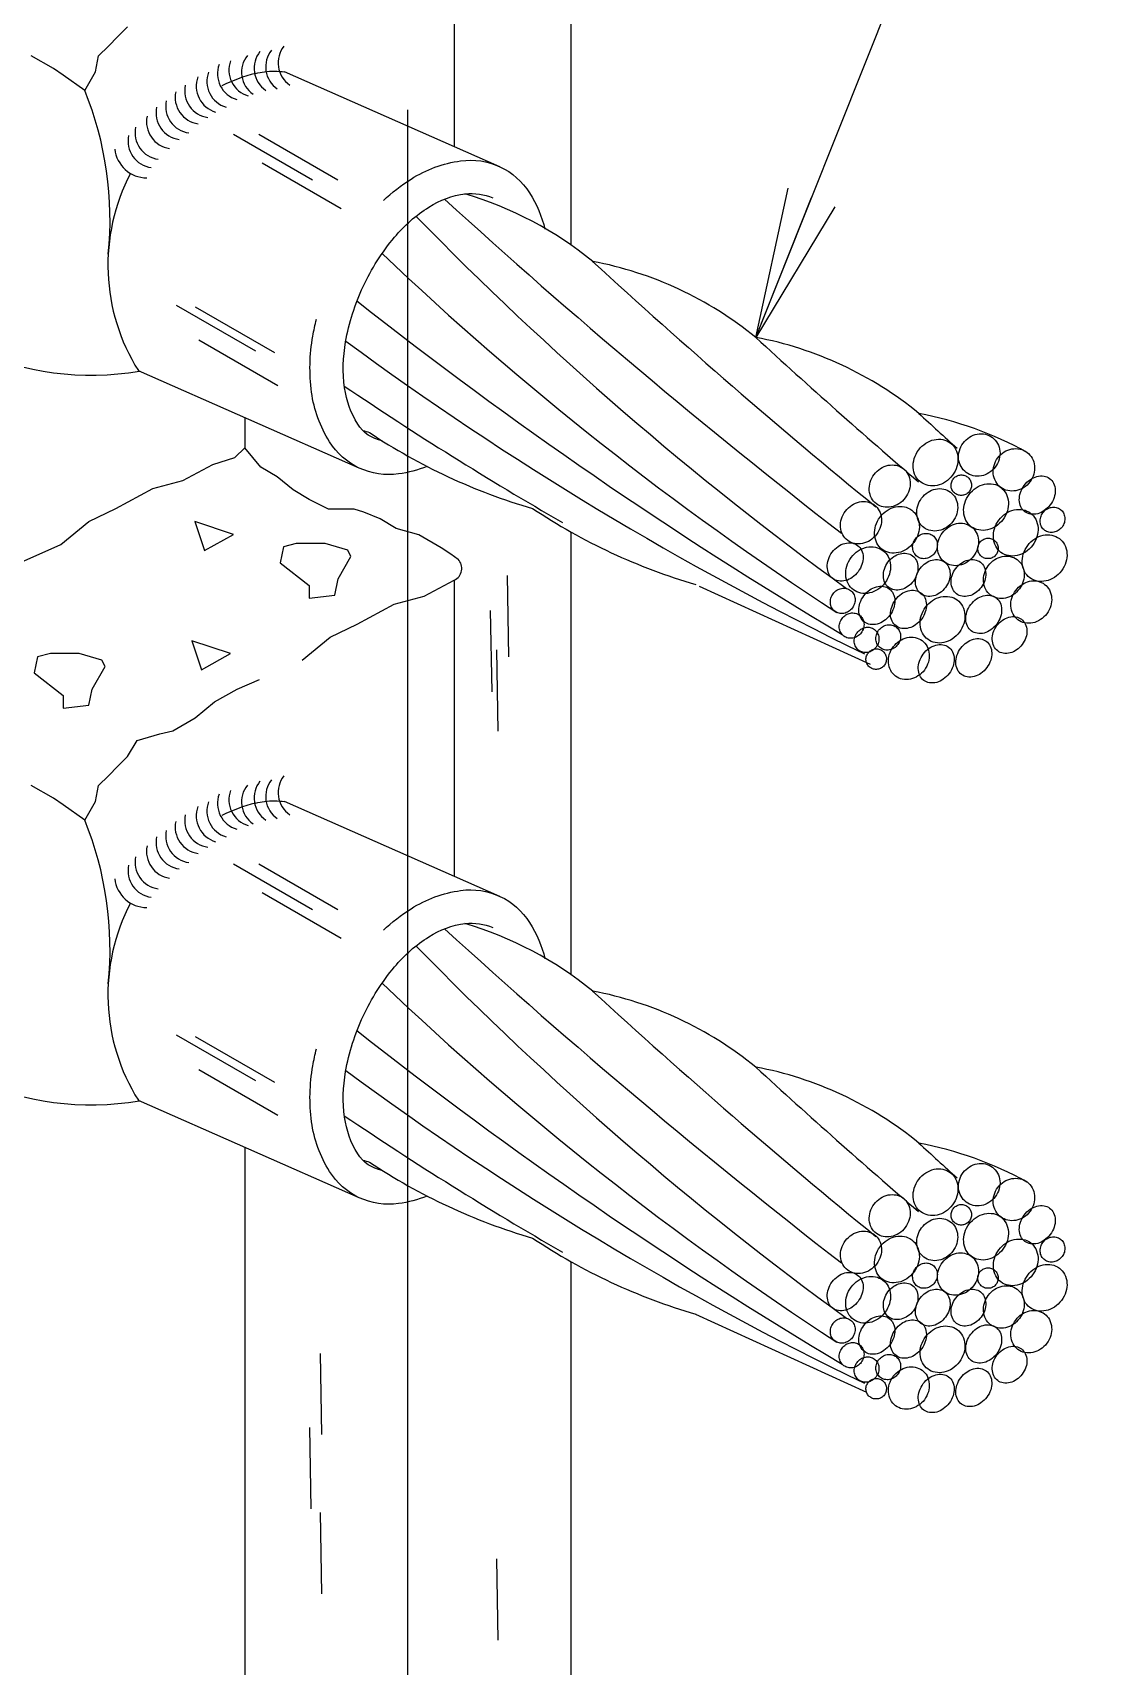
# Model space of a CAD drawing. Header units: millimetres. Extents: x 0 to 114, y 0 to 82.
# Drawn here: x 81.99 to 83.281, y 22.744 to 24.698 of the extents above; entities that cross this region are included whole.
import ezdxf

# ---------------------------------------------------------------- set-up
doc = ezdxf.new("R2010")
doc.units = ezdxf.units.MM
doc.linetypes.add('CENTRO01', pattern=[8, 3, -1, 0, -1, 3])
for name, color, linetype in [('AUXI-1', 1, 'Continuous'), ('AUXI-2', 2, 'Continuous'), ('E-PAR-CENTRO', 7, 'CENTRO01'), ('ELT-NORMO', 2, 'Continuous')]:
    doc.layers.add(name, color=color, linetype=linetype)
doc.styles.add('60-100', font='romans.shx', dxfattribs={"height": 0.16})
doc.dimstyles.new('SETAS75', dxfattribs={"dimtxt": 0.16, "dimasz": 0.15, "dimexe": 0.15, "dimexo": 0, "dimgap": 0.1, "dimtad": 1, "dimzin": 10, "dimdsep": 46, "dimtxsty": '60-100', "dimblk1": 'OPEN', "dimblk2": 'OPEN', "dimsah": 1, "dimcen": 0, "dimclrd": 8, "dimclre": 8, "dimclrt": 7, "dimadec": 0, "dimazin": 0, "dimtfac": 1, "dimtix": 1, "dimtmove": 2, "dimatfit": 3, "dimldrblk": 'OPEN', "dimfxl": 0.15, "dimtolj": 1, "dimtzin": 6, "dimarcsym": 0})

# ---------------------------------------------------------------- blocks, each defined once
blk = doc.blocks.new('_OPEN')
at = {"color": 0, "linetype": 'ByBlock'}
for p, q in [((-1, 0.167), (0, 0)), ((0, 0), (-1, -0.167)), ((0, 0), (-1, 0))]:
    blk.add_line(p, q, dxfattribs=at)
blk = doc.blocks.new('A$C793821C0')
at = {"layer": 'AUXI-1', "color": 252}
for p, q in [((0.2902, 2.5253), (0.4604, 2.4475)), ((0.2866, 1.7999), (0.4568, 1.7221))]:
    blk.add_line(p, q, dxfattribs=at)
for points in [[(0.5403, 2.6682, -0.112931), (0.5455, 2.662, -0.103347), (0.5479, 2.6535, -0.092165), (0.5468, 2.6446, -0.085565), (0.5424, 2.636, -0.085565), (0.5354, 2.6293, -0.092165), (0.5271, 2.6258, -0.103347), (0.5183, 2.6257, -0.112931), (0.5109, 2.629, -0.112931), (0.5057, 2.6351, -0.103347), (0.5033, 2.6436, -0.092165), (0.5044, 2.6525, -0.085565), (0.5088, 2.6612, -0.085565), (0.5158, 2.6678, -0.092165), (0.5241, 2.6713, -0.103347), (0.5329, 2.6714, -0.112931)], [(0.5822, 2.6735, -0.106529), (0.5873, 2.6677, -0.101465), (0.5897, 2.6599, -0.095039), (0.5889, 2.6518, -0.090946), (0.5851, 2.6441, -0.090946), (0.5788, 2.6383, -0.095039), (0.5712, 2.6353, -0.101465), (0.5631, 2.6354, -0.106529), (0.5561, 2.6386, -0.106529), (0.551, 2.6445, -0.101465), (0.5486, 2.6522, -0.095039), (0.5493, 2.6604, -0.090946), (0.5531, 2.668, -0.090946), (0.5594, 2.6739, -0.095039), (0.5671, 2.6769, -0.101465), (0.5752, 2.6767, -0.106529)], [(0.6167, 2.6587, -0.106529), (0.6218, 2.6529, -0.101465), (0.6242, 2.6452, -0.095039), (0.6234, 2.637, -0.090946), (0.6196, 2.6293, -0.090946), (0.6133, 2.6235, -0.095039), (0.6057, 2.6205, -0.101465), (0.5976, 2.6206, -0.106529), (0.5905, 2.6238, -0.106529), (0.5855, 2.6297, -0.101465), (0.5831, 2.6374, -0.095039), (0.5838, 2.6456, -0.090946), (0.5876, 2.6533, -0.090946), (0.5939, 2.6591, -0.095039), (0.6016, 2.6621, -0.101465), (0.6097, 2.662, -0.106529)], [(0.4932, 2.6427, -0.110801), (0.498, 2.6371, -0.102767), (0.5002, 2.6294, -0.09313), (0.4994, 2.6212, -0.087299), (0.4954, 2.6135, -0.087299), (0.4891, 2.6075, -0.09313), (0.4815, 2.6044, -0.102767), (0.4735, 2.6043, -0.110801), (0.4667, 2.6074, -0.110801), (0.4618, 2.6131, -0.102767), (0.4596, 2.6208, -0.09313), (0.4605, 2.6289, -0.087299), (0.4644, 2.6367, -0.087299), (0.4708, 2.6426, -0.09313), (0.4783, 2.6458, -0.102767), (0.4864, 2.6458, -0.110801)], [(0.5405, 2.6191, -0.110801), (0.5453, 2.6134, -0.102767), (0.5476, 2.6057, -0.09313), (0.5467, 2.5976, -0.087299), (0.5427, 2.5898, -0.087299), (0.5364, 2.5839, -0.09313), (0.5288, 2.5807, -0.102767), (0.5208, 2.5807, -0.110801), (0.514, 2.5837, -0.110801), (0.5091, 2.5894, -0.102767), (0.5069, 2.5971, -0.09313), (0.5078, 2.6053, -0.087299), (0.5117, 2.613, -0.087299), (0.5181, 2.619, -0.09313), (0.5256, 2.6221, -0.102767), (0.5337, 2.6222, -0.110801)], [(0.5574, 2.6342, -0.09978), (0.56, 2.6313, -0.099016), (0.5613, 2.6275, -0.097954), (0.5611, 2.6235, -0.097216), (0.5593, 2.6199, -0.097216), (0.5563, 2.6172, -0.097954), (0.5526, 2.6159, -0.099016), (0.5486, 2.6161, -0.09978), (0.5451, 2.6178, -0.09978), (0.5424, 2.6207, -0.099016), (0.5411, 2.6245, -0.097954), (0.5414, 2.6285, -0.097216), (0.5431, 2.6321, -0.097216), (0.5461, 2.6348, -0.097954), (0.5498, 2.6361, -0.099016), (0.5538, 2.6359, -0.09978)], [(0.5905, 2.6238, -0.112931), (0.5958, 2.6177, -0.103347), (0.5981, 2.6092, -0.092165), (0.5971, 2.6003, -0.085565), (0.5927, 2.5916, -0.085565), (0.5856, 2.585, -0.092165), (0.5774, 2.5815, -0.103347), (0.5686, 2.5814, -0.112931), (0.5612, 2.5846, -0.112931), (0.5559, 2.5908, -0.103347), (0.5536, 2.5993, -0.092165), (0.5546, 2.6082, -0.085565), (0.559, 2.6168, -0.085565), (0.5661, 2.6235, -0.092165), (0.5744, 2.627, -0.103347), (0.5832, 2.6271, -0.112931)], [(0.6392, 2.6327, -0.122187), (0.6431, 2.6279, -0.105357), (0.6448, 2.621, -0.08792), (0.6437, 2.6137, -0.078612), (0.6398, 2.6064, -0.078612), (0.6339, 2.6007, -0.08792), (0.6273, 2.5976, -0.105357), (0.6202, 2.5972, -0.122187), (0.6145, 2.5996, -0.122187), (0.6106, 2.6044, -0.105357), (0.609, 2.6113, -0.08792), (0.6101, 2.6186, -0.078612), (0.6139, 2.6258, -0.078612), (0.6198, 2.6315, -0.08792), (0.6265, 2.6347, -0.105357), (0.6336, 2.635, -0.122187)], [(0.4646, 2.6063, -0.110801), (0.4694, 2.6006, -0.102767), (0.4717, 2.5929, -0.09313), (0.4708, 2.5848, -0.087299), (0.4668, 2.577, -0.087299), (0.4605, 2.571, -0.09313), (0.4529, 2.5679, -0.102767), (0.4449, 2.5679, -0.110801), (0.4381, 2.5709, -0.110801), (0.4332, 2.5766, -0.102767), (0.431, 2.5843, -0.09313), (0.4319, 2.5925, -0.087299), (0.4358, 2.6002, -0.087299), (0.4422, 2.6062, -0.09313), (0.4497, 2.6093, -0.102767), (0.4578, 2.6094, -0.110801)], [(0.5018, 2.6012, -0.112931), (0.5071, 2.595, -0.103347), (0.5094, 2.5865, -0.092165), (0.5084, 2.5776, -0.085565), (0.504, 2.569, -0.085565), (0.4969, 2.5623, -0.092165), (0.4887, 2.5588, -0.103347), (0.4799, 2.5587, -0.112931), (0.4725, 2.562, -0.112931), (0.4672, 2.5682, -0.103347), (0.4649, 2.5766, -0.092165), (0.4659, 2.5856, -0.085565), (0.4703, 2.5942, -0.085565), (0.4774, 2.6008, -0.092165), (0.4857, 2.6044, -0.103347), (0.4945, 2.6045, -0.112931)], [(0.6201, 2.5982, -0.112931), (0.6253, 2.5921, -0.103347), (0.6277, 2.5836, -0.092165), (0.6266, 2.5747, -0.085565), (0.6222, 2.566, -0.085565), (0.6152, 2.5594, -0.092165), (0.6069, 2.5559, -0.103347), (0.5981, 2.5558, -0.112931), (0.5907, 2.559, -0.112931), (0.5855, 2.5652, -0.103347), (0.5832, 2.5737, -0.092165), (0.5842, 2.5826, -0.085565), (0.5886, 2.5912, -0.085565), (0.5956, 2.5979, -0.092165), (0.6039, 2.6014, -0.103347), (0.6127, 2.6015, -0.112931)], [(0.6499, 2.6019, -0.106794), (0.6529, 2.5984, -0.101551), (0.6543, 2.5938, -0.094922), (0.6539, 2.5889, -0.090713), (0.6516, 2.5843, -0.090713), (0.6478, 2.5809, -0.094922), (0.6433, 2.5791, -0.101551), (0.6384, 2.5791, -0.106794), (0.6343, 2.581, -0.106794), (0.6312, 2.5845, -0.101551), (0.6298, 2.5892, -0.094922), (0.6303, 2.594, -0.090713), (0.6325, 2.5986, -0.090713), (0.6363, 2.6021, -0.094922), (0.6409, 2.6039, -0.101551), (0.6457, 2.6038, -0.106794)], [(0.5229, 2.5758, -0.106794), (0.5259, 2.5723, -0.101551), (0.5273, 2.5677, -0.094922), (0.5269, 2.5628, -0.090713), (0.5246, 2.5582, -0.090713), (0.5208, 2.5548, -0.094922), (0.5163, 2.553, -0.101551), (0.5114, 2.553, -0.106794), (0.5072, 2.555, -0.106794), (0.5042, 2.5584, -0.101551), (0.5028, 2.5631, -0.094922), (0.5032, 2.5679, -0.090713), (0.5055, 2.5725, -0.090713), (0.5093, 2.576, -0.094922), (0.5138, 2.5778, -0.101551), (0.5187, 2.5777, -0.106794)], [(0.5612, 2.5846, -0.110801), (0.566, 2.579, -0.102767), (0.5683, 2.5712, -0.09313), (0.5674, 2.5631, -0.087299), (0.5634, 2.5553, -0.087299), (0.5571, 2.5494, -0.09313), (0.5495, 2.5462, -0.102767), (0.5415, 2.5462, -0.110801), (0.5347, 2.5493, -0.110801), (0.5298, 2.555, -0.102767), (0.5276, 2.5627, -0.09313), (0.5285, 2.5708, -0.087299), (0.5324, 2.5786, -0.087299), (0.5388, 2.5845, -0.09313), (0.5463, 2.5877, -0.102767), (0.5544, 2.5877, -0.110801)], [(0.584, 2.5712, -0.09978), (0.5866, 2.5683, -0.099016), (0.5879, 2.5645, -0.097954), (0.5877, 2.5605, -0.097216), (0.5859, 2.5569, -0.097216), (0.583, 2.5542, -0.097954), (0.5792, 2.5529, -0.099016), (0.5752, 2.5531, -0.09978), (0.5717, 2.5547, -0.09978), (0.569, 2.5577, -0.099016), (0.5677, 2.5615, -0.097954), (0.568, 2.5654, -0.097216), (0.5697, 2.569, -0.097216), (0.5727, 2.5717, -0.097954), (0.5765, 2.5731, -0.099016), (0.5804, 2.5729, -0.09978)], [(0.6489, 2.5729, -0.112931), (0.6541, 2.5668, -0.103347), (0.6565, 2.5583, -0.092165), (0.6554, 2.5493, -0.085565), (0.651, 2.5407, -0.085565), (0.644, 2.5341, -0.092165), (0.6357, 2.5306, -0.103347), (0.6269, 2.5304, -0.112931), (0.6195, 2.5337, -0.112931), (0.6143, 2.5399, -0.103347), (0.6119, 2.5484, -0.092165), (0.613, 2.5573, -0.085565), (0.6174, 2.5659, -0.085565), (0.6244, 2.5726, -0.092165), (0.6327, 2.5761, -0.103347), (0.6415, 2.5762, -0.112931)], [(0.4479, 2.566, -0.122187), (0.4518, 2.5612, -0.105357), (0.4535, 2.5543, -0.08792), (0.4523, 2.5471, -0.078612), (0.4485, 2.5398, -0.078612), (0.4426, 2.5341, -0.08792), (0.436, 2.5309, -0.105357), (0.4289, 2.5306, -0.122187), (0.4232, 2.533, -0.122187), (0.4193, 2.5377, -0.105357), (0.4177, 2.5446, -0.08792), (0.4188, 2.5519, -0.078612), (0.4226, 2.5592, -0.078612), (0.4285, 2.5649, -0.08792), (0.4352, 2.568, -0.105357), (0.4423, 2.5684, -0.122187)], [(0.4731, 2.5609, -0.112931), (0.4783, 2.5548, -0.103347), (0.4807, 2.5463, -0.092165), (0.4796, 2.5374, -0.085565), (0.4752, 2.5287, -0.085565), (0.4682, 2.5221, -0.092165), (0.4599, 2.5186, -0.103347), (0.4511, 2.5185, -0.112931), (0.4437, 2.5217, -0.112931), (0.4385, 2.5279, -0.103347), (0.4361, 2.5364, -0.092165), (0.4372, 2.5453, -0.085565), (0.4416, 2.5539, -0.085565), (0.4486, 2.5606, -0.092165), (0.4569, 2.5641, -0.103347), (0.4657, 2.5642, -0.112931)], [(0.5027, 2.5556, -0.120068), (0.5065, 2.551, -0.104968), (0.5081, 2.5443, -0.088896), (0.5071, 2.5374, -0.080125), (0.5035, 2.5304, -0.080125), (0.4978, 2.525, -0.088896), (0.4914, 2.522, -0.104968), (0.4846, 2.5217, -0.120068), (0.479, 2.5241, -0.120068), (0.4752, 2.5287, -0.104968), (0.4736, 2.5354, -0.088896), (0.4746, 2.5424, -0.080125), (0.4782, 2.5493, -0.080125), (0.4839, 2.5548, -0.088896), (0.4903, 2.5577, -0.104968), (0.4971, 2.558, -0.120068)], [(0.5347, 2.5493, -0.120068), (0.5385, 2.5446, -0.104968), (0.5401, 2.538, -0.088896), (0.5391, 2.531, -0.080125), (0.5355, 2.5241, -0.080125), (0.5298, 2.5186, -0.088896), (0.5234, 2.5157, -0.104968), (0.5166, 2.5154, -0.120068), (0.511, 2.5177, -0.120068), (0.5072, 2.5224, -0.104968), (0.5056, 2.529, -0.088896), (0.5066, 2.536, -0.080125), (0.5102, 2.543, -0.080125), (0.5159, 2.5484, -0.088896), (0.5223, 2.5513, -0.104968), (0.5291, 2.5516, -0.120068)], [(0.5702, 2.5493, -0.120068), (0.574, 2.5446, -0.104968), (0.5756, 2.538, -0.088896), (0.5746, 2.531, -0.080125), (0.5709, 2.5241, -0.080125), (0.5653, 2.5186, -0.088896), (0.5589, 2.5157, -0.104968), (0.552, 2.5154, -0.120068), (0.5465, 2.5177, -0.120068), (0.5427, 2.5224, -0.104968), (0.5411, 2.529, -0.088896), (0.5421, 2.536, -0.080125), (0.5457, 2.543, -0.080125), (0.5514, 2.5484, -0.088896), (0.5578, 2.5513, -0.104968), (0.5646, 2.5516, -0.120068)], [(0.6069, 2.5519, -0.110801), (0.6117, 2.5462, -0.102767), (0.6139, 2.5385, -0.09313), (0.613, 2.5304, -0.087299), (0.6091, 2.5226, -0.087299), (0.6027, 2.5166, -0.09313), (0.5952, 2.5135, -0.102767), (0.5872, 2.5135, -0.110801), (0.5804, 2.5165, -0.110801), (0.5755, 2.5222, -0.102767), (0.5733, 2.5299, -0.09313), (0.5742, 2.538, -0.087299), (0.5781, 2.5458, -0.087299), (0.5845, 2.5518, -0.09313), (0.592, 2.5549, -0.102767), (0.6, 2.5549, -0.110801)], [(0.4409, 2.5211, -0.106794), (0.444, 2.5177, -0.101551), (0.4454, 2.513, -0.094922), (0.4449, 2.5082, -0.090713), (0.4427, 2.5036, -0.090713), (0.4389, 2.5001, -0.094922), (0.4343, 2.4983, -0.101551), (0.4295, 2.4984, -0.106794), (0.4253, 2.5003, -0.106794), (0.4223, 2.5038, -0.101551), (0.4209, 2.5084, -0.094922), (0.4213, 2.5133, -0.090713), (0.4236, 2.5179, -0.090713), (0.4274, 2.5213, -0.094922), (0.4319, 2.5231, -0.101551), (0.4368, 2.5231, -0.106794)], [(0.4795, 2.5227, -0.122187), (0.4834, 2.5179, -0.105357), (0.485, 2.511, -0.08792), (0.4839, 2.5037, -0.078612), (0.4801, 2.4965, -0.078612), (0.4742, 2.4907, -0.08792), (0.4675, 2.4876, -0.105357), (0.4604, 2.4872, -0.122187), (0.4547, 2.4896, -0.122187), (0.4508, 2.4944, -0.105357), (0.4492, 2.5013, -0.08792), (0.4503, 2.5086, -0.078612), (0.4542, 2.5158, -0.078612), (0.46, 2.5216, -0.08792), (0.4667, 2.5247, -0.105357), (0.4738, 2.5251, -0.122187)], [(0.6342, 2.5272, -0.110801), (0.639, 2.5216, -0.102767), (0.6412, 2.5139, -0.09313), (0.6403, 2.5057, -0.087299), (0.6364, 2.4979, -0.087299), (0.63, 2.492, -0.09313), (0.6225, 2.4888, -0.102767), (0.6145, 2.4888, -0.110801), (0.6077, 2.4919, -0.110801), (0.6028, 2.4976, -0.102767), (0.6006, 2.5053, -0.09313), (0.6015, 2.5134, -0.087299), (0.6054, 2.5212, -0.087299), (0.6118, 2.5271, -0.09313), (0.6193, 2.5303, -0.102767), (0.6273, 2.5303, -0.110801)], [(0.511, 2.5187, -0.122187), (0.5149, 2.514, -0.105357), (0.5165, 2.507, -0.08792), (0.5154, 2.4998, -0.078612), (0.5116, 2.4925, -0.078612), (0.5057, 2.4868, -0.08792), (0.4991, 2.4837, -0.105357), (0.492, 2.4833, -0.122187), (0.4863, 2.4857, -0.122187), (0.4824, 2.4904, -0.105357), (0.4807, 2.4974, -0.08792), (0.4819, 2.5046, -0.078612), (0.4857, 2.5119, -0.078612), (0.4916, 2.5176, -0.08792), (0.4982, 2.5208, -0.105357), (0.5053, 2.5211, -0.122187)], [(0.5472, 2.5116, -0.112931), (0.5524, 2.5054, -0.103347), (0.5548, 2.4969, -0.092165), (0.5537, 2.488, -0.085565), (0.5493, 2.4794, -0.085565), (0.5423, 2.4727, -0.092165), (0.534, 2.4692, -0.103347), (0.5252, 2.4691, -0.112931), (0.5178, 2.4724, -0.112931), (0.5126, 2.4785, -0.103347), (0.5102, 2.487, -0.092165), (0.5113, 2.4959, -0.085565), (0.5157, 2.5046, -0.085565), (0.5227, 2.5112, -0.092165), (0.531, 2.5147, -0.103347), (0.5398, 2.5148, -0.112931)], [(0.5859, 2.5138, -0.122187), (0.5898, 2.509, -0.105357), (0.5914, 2.5021, -0.08792), (0.5903, 2.4949, -0.078612), (0.5865, 2.4876, -0.078612), (0.5806, 2.4819, -0.08792), (0.574, 2.4787, -0.105357), (0.5669, 2.4784, -0.122187), (0.5612, 2.4808, -0.122187), (0.5573, 2.4855, -0.105357), (0.5556, 2.4924, -0.08792), (0.5568, 2.4997, -0.078612), (0.5606, 2.507, -0.078612), (0.5665, 2.5127, -0.08792), (0.5731, 2.5158, -0.105357), (0.5802, 2.5162, -0.122187)], [(0.4498, 2.4965, -0.106794), (0.4528, 2.493, -0.101551), (0.4543, 2.4884, -0.094922), (0.4538, 2.4835, -0.090713), (0.4515, 2.4789, -0.090713), (0.4478, 2.4755, -0.094922), (0.4432, 2.4737, -0.101551), (0.4384, 2.4737, -0.106794), (0.4342, 2.4757, -0.106794), (0.4312, 2.4791, -0.101551), (0.4297, 2.4838, -0.094922), (0.4302, 2.4886, -0.090713), (0.4325, 2.4932, -0.090713), (0.4362, 2.4967, -0.094922), (0.4408, 2.4985, -0.101551), (0.4456, 2.4984, -0.106794)], [(0.6111, 2.4924, -0.120068), (0.6149, 2.4878, -0.104968), (0.6166, 2.4811, -0.088896), (0.6155, 2.4741, -0.080125), (0.6119, 2.4672, -0.080125), (0.6063, 2.4618, -0.088896), (0.5999, 2.4588, -0.104968), (0.593, 2.4585, -0.120068), (0.5875, 2.4609, -0.120068), (0.5837, 2.4655, -0.104968), (0.582, 2.4722, -0.088896), (0.5831, 2.4792, -0.080125), (0.5867, 2.4861, -0.080125), (0.5923, 2.4915, -0.088896), (0.5987, 2.4945, -0.104968), (0.6056, 2.4948, -0.120068)], [(0.4647, 2.4822, -0.106794), (0.4677, 2.4788, -0.101551), (0.4692, 2.4741, -0.094922), (0.4687, 2.4693, -0.090713), (0.4664, 2.4647, -0.090713), (0.4627, 2.4612, -0.094922), (0.4581, 2.4594, -0.101551), (0.4533, 2.4595, -0.106794), (0.4491, 2.4614, -0.106794), (0.4461, 2.4649, -0.101551), (0.4446, 2.4695, -0.094922), (0.4451, 2.4744, -0.090713), (0.4474, 2.479, -0.090713), (0.4511, 2.4824, -0.094922), (0.4557, 2.4842, -0.101551), (0.4605, 2.4842, -0.106794)], [(0.4863, 2.4847, -0.106794), (0.4893, 2.4812, -0.101551), (0.4907, 2.4766, -0.094922), (0.4903, 2.4717, -0.090713), (0.488, 2.4671, -0.090713), (0.4842, 2.4637, -0.094922), (0.4797, 2.4618, -0.101551), (0.4748, 2.4619, -0.106794), (0.4707, 2.4638, -0.106794), (0.4676, 2.4673, -0.101551), (0.4662, 2.4719, -0.094922), (0.4667, 2.4768, -0.090713), (0.4689, 2.4814, -0.090713), (0.4727, 2.4849, -0.094922), (0.4773, 2.4867, -0.101551), (0.4821, 2.4866, -0.106794)], [(0.5122, 2.4711, -0.110801), (0.5171, 2.4654, -0.102767), (0.5193, 2.4577, -0.09313), (0.5184, 2.4496, -0.087299), (0.5145, 2.4418, -0.087299), (0.5081, 2.4359, -0.09313), (0.5006, 2.4327, -0.102767), (0.4925, 2.4327, -0.110801), (0.4857, 2.4357, -0.110801), (0.4809, 2.4414, -0.102767), (0.4787, 2.4491, -0.09313), (0.4795, 2.4573, -0.087299), (0.4835, 2.465, -0.087299), (0.4898, 2.471, -0.09313), (0.4974, 2.4741, -0.102767), (0.5054, 2.4742, -0.110801)], [(0.4726, 2.4609, -0.09978), (0.4753, 2.4579, -0.099016), (0.4766, 2.4542, -0.097954), (0.4763, 2.4502, -0.097216), (0.4746, 2.4466, -0.097216), (0.4716, 2.4439, -0.097954), (0.4678, 2.4426, -0.099016), (0.4639, 2.4427, -0.09978), (0.4603, 2.4444, -0.09978), (0.4577, 2.4474, -0.099016), (0.4564, 2.4511, -0.097954), (0.4566, 2.4551, -0.097216), (0.4584, 2.4587, -0.097216), (0.4613, 2.4614, -0.097954), (0.4651, 2.4628, -0.099016), (0.4691, 2.4626, -0.09978)], [(0.5386, 2.4646, -0.122187), (0.5425, 2.4598, -0.105357), (0.5441, 2.4529, -0.08792), (0.543, 2.4456, -0.078612), (0.5392, 2.4384, -0.078612), (0.5333, 2.4326, -0.08792), (0.5267, 2.4295, -0.105357), (0.5195, 2.4291, -0.122187), (0.5139, 2.4315, -0.122187), (0.51, 2.4363, -0.105357), (0.5083, 2.4432, -0.08792), (0.5095, 2.4505, -0.078612), (0.5133, 2.4577, -0.078612), (0.5192, 2.4635, -0.08792), (0.5258, 2.4666, -0.105357), (0.5329, 2.467, -0.122187)], [(0.5761, 2.4705, -0.122187), (0.58, 2.4657, -0.105357), (0.5816, 2.4588, -0.08792), (0.5805, 2.4515, -0.078612), (0.5766, 2.4443, -0.078612), (0.5708, 2.4385, -0.08792), (0.5641, 2.4354, -0.105357), (0.557, 2.435, -0.122187), (0.5513, 2.4374, -0.122187), (0.5474, 2.4422, -0.105357), (0.5458, 2.4491, -0.08792), (0.5469, 2.4564, -0.078612), (0.5507, 2.4636, -0.078612), (0.5566, 2.4694, -0.08792), (0.5633, 2.4725, -0.105357), (0.5704, 2.4729, -0.122187)], [(0.5403, 1.9411, -0.112931), (0.5455, 1.9349, -0.103347), (0.5479, 1.9264, -0.092165), (0.5468, 1.9175, -0.085565), (0.5424, 1.9089, -0.085565), (0.5354, 1.9022, -0.092165), (0.5271, 1.8987, -0.103347), (0.5183, 1.8986, -0.112931), (0.5109, 1.9019, -0.112931), (0.5057, 1.9081, -0.103347), (0.5033, 1.9165, -0.092165), (0.5044, 1.9255, -0.085565), (0.5088, 1.9341, -0.085565), (0.5158, 1.9407, -0.092165), (0.5241, 1.9443, -0.103347), (0.5329, 1.9444, -0.112931)], [(0.5822, 1.9464, -0.106529), (0.5873, 1.9406, -0.101465), (0.5897, 1.9329, -0.095039), (0.5889, 1.9247, -0.090946), (0.5851, 1.917, -0.090946), (0.5788, 1.9112, -0.095039), (0.5712, 1.9082, -0.101465), (0.5631, 1.9083, -0.106529), (0.5561, 1.9115, -0.106529), (0.551, 1.9174, -0.101465), (0.5486, 1.9251, -0.095039), (0.5493, 1.9333, -0.090946), (0.5531, 1.941, -0.090946), (0.5594, 1.9468, -0.095039), (0.5671, 1.9498, -0.101465), (0.5752, 1.9497, -0.106529)], [(0.6167, 1.9317, -0.106529), (0.6218, 1.9258, -0.101465), (0.6242, 1.9181, -0.095039), (0.6234, 1.9099, -0.090946), (0.6196, 1.9022, -0.090946), (0.6133, 1.8964, -0.095039), (0.6057, 1.8934, -0.101465), (0.5976, 1.8935, -0.106529), (0.5905, 1.8968, -0.106529), (0.5855, 1.9026, -0.101465), (0.5831, 1.9104, -0.095039), (0.5838, 1.9185, -0.090946), (0.5876, 1.9262, -0.090946), (0.5939, 1.932, -0.095039), (0.6016, 1.935, -0.101465), (0.6097, 1.9349, -0.106529)], [(0.4932, 1.9157, -0.110801), (0.498, 1.91, -0.102767), (0.5002, 1.9023, -0.09313), (0.4994, 1.8942, -0.087299), (0.4954, 1.8864, -0.087299), (0.4891, 1.8804, -0.09313), (0.4815, 1.8773, -0.102767), (0.4735, 1.8773, -0.110801), (0.4667, 1.8803, -0.110801), (0.4618, 1.886, -0.102767), (0.4596, 1.8937, -0.09313), (0.4605, 1.9018, -0.087299), (0.4644, 1.9096, -0.087299), (0.4708, 1.9156, -0.09313), (0.4783, 1.9187, -0.102767), (0.4864, 1.9187, -0.110801)], [(0.5574, 1.9072, -0.09978), (0.56, 1.9042, -0.099016), (0.5613, 1.9005, -0.097954), (0.5611, 1.8965, -0.097216), (0.5593, 1.8929, -0.097216), (0.5563, 1.8902, -0.097954), (0.5526, 1.8888, -0.099016), (0.5486, 1.889, -0.09978), (0.5451, 1.8907, -0.09978), (0.5424, 1.8937, -0.099016), (0.5411, 1.8974, -0.097954), (0.5414, 1.9014, -0.097216), (0.5431, 1.905, -0.097216), (0.5461, 1.9077, -0.097954), (0.5498, 1.9091, -0.099016), (0.5538, 1.9089, -0.09978)], [(0.6392, 1.9056, -0.122187), (0.6431, 1.9008, -0.105357), (0.6448, 1.8939, -0.08792), (0.6437, 1.8866, -0.078612), (0.6398, 1.8794, -0.078612), (0.6339, 1.8736, -0.08792), (0.6273, 1.8705, -0.105357), (0.6202, 1.8701, -0.122187), (0.6145, 1.8725, -0.122187), (0.6106, 1.8773, -0.105357), (0.609, 1.8842, -0.08792), (0.6101, 1.8915, -0.078612), (0.6139, 1.8987, -0.078612), (0.6198, 1.9045, -0.08792), (0.6265, 1.9076, -0.105357), (0.6336, 1.908, -0.122187)], [(0.5405, 1.892, -0.110801), (0.5453, 1.8864, -0.102767), (0.5476, 1.8786, -0.09313), (0.5467, 1.8705, -0.087299), (0.5427, 1.8627, -0.087299), (0.5364, 1.8568, -0.09313), (0.5288, 1.8536, -0.102767), (0.5208, 1.8536, -0.110801), (0.514, 1.8567, -0.110801), (0.5091, 1.8624, -0.102767), (0.5069, 1.8701, -0.09313), (0.5078, 1.8782, -0.087299), (0.5117, 1.886, -0.087299), (0.5181, 1.8919, -0.09313), (0.5256, 1.8951, -0.102767), (0.5337, 1.8951, -0.110801)], [(0.5905, 1.8968, -0.112931), (0.5958, 1.8906, -0.103347), (0.5981, 1.8821, -0.092165), (0.5971, 1.8732, -0.085565), (0.5927, 1.8646, -0.085565), (0.5856, 1.8579, -0.092165), (0.5774, 1.8544, -0.103347), (0.5686, 1.8543, -0.112931), (0.5612, 1.8576, -0.112931), (0.5559, 1.8637, -0.103347), (0.5536, 1.8722, -0.092165), (0.5546, 1.8812, -0.085565), (0.559, 1.8898, -0.085565), (0.5661, 1.8964, -0.092165), (0.5744, 1.8999, -0.103347), (0.5832, 1.9001, -0.112931)], [(0.4646, 1.8792, -0.110801), (0.4694, 1.8736, -0.102767), (0.4717, 1.8658, -0.09313), (0.4708, 1.8577, -0.087299), (0.4668, 1.8499, -0.087299), (0.4605, 1.844, -0.09313), (0.4529, 1.8408, -0.102767), (0.4449, 1.8408, -0.110801), (0.4381, 1.8439, -0.110801), (0.4332, 1.8495, -0.102767), (0.431, 1.8573, -0.09313), (0.4319, 1.8654, -0.087299), (0.4358, 1.8732, -0.087299), (0.4422, 1.8791, -0.09313), (0.4497, 1.8823, -0.102767), (0.4578, 1.8823, -0.110801)], [(0.5018, 1.8741, -0.112931), (0.5071, 1.868, -0.103347), (0.5094, 1.8595, -0.092165), (0.5084, 1.8505, -0.085565), (0.504, 1.8419, -0.085565), (0.4969, 1.8353, -0.092165), (0.4887, 1.8317, -0.103347), (0.4799, 1.8316, -0.112931), (0.4725, 1.8349, -0.112931), (0.4672, 1.8411, -0.103347), (0.4649, 1.8496, -0.092165), (0.4659, 1.8585, -0.085565), (0.4703, 1.8671, -0.085565), (0.4774, 1.8738, -0.092165), (0.4857, 1.8773, -0.103347), (0.4945, 1.8774, -0.112931)], [(0.6201, 1.8712, -0.112931), (0.6253, 1.865, -0.103347), (0.6277, 1.8565, -0.092165), (0.6266, 1.8476, -0.085565), (0.6222, 1.839, -0.085565), (0.6152, 1.8323, -0.092165), (0.6069, 1.8288, -0.103347), (0.5981, 1.8287, -0.112931), (0.5907, 1.832, -0.112931), (0.5855, 1.8381, -0.103347), (0.5832, 1.8466, -0.092165), (0.5842, 1.8555, -0.085565), (0.5886, 1.8642, -0.085565), (0.5956, 1.8708, -0.092165), (0.6039, 1.8743, -0.103347), (0.6127, 1.8744, -0.112931)], [(0.6499, 1.8748, -0.106794), (0.6529, 1.8714, -0.101551), (0.6543, 1.8667, -0.094922), (0.6539, 1.8618, -0.090713), (0.6516, 1.8573, -0.090713), (0.6478, 1.8538, -0.094922), (0.6433, 1.852, -0.101551), (0.6384, 1.8521, -0.106794), (0.6343, 1.854, -0.106794), (0.6312, 1.8575, -0.101551), (0.6298, 1.8621, -0.094922), (0.6303, 1.867, -0.090713), (0.6325, 1.8715, -0.090713), (0.6363, 1.875, -0.094922), (0.6409, 1.8768, -0.101551), (0.6457, 1.8768, -0.106794)], [(0.5612, 1.8576, -0.110801), (0.566, 1.8519, -0.102767), (0.5683, 1.8442, -0.09313), (0.5674, 1.836, -0.087299), (0.5634, 1.8283, -0.087299), (0.5571, 1.8223, -0.09313), (0.5495, 1.8192, -0.102767), (0.5415, 1.8191, -0.110801), (0.5347, 1.8222, -0.110801), (0.5298, 1.8279, -0.102767), (0.5276, 1.8356, -0.09313), (0.5285, 1.8437, -0.087299), (0.5324, 1.8515, -0.087299), (0.5388, 1.8575, -0.09313), (0.5463, 1.8606, -0.102767), (0.5544, 1.8606, -0.110801)], [(0.4479, 1.8389, -0.122187), (0.4518, 1.8342, -0.105357), (0.4535, 1.8273, -0.08792), (0.4523, 1.82, -0.078612), (0.4485, 1.8127, -0.078612), (0.4426, 1.807, -0.08792), (0.436, 1.8039, -0.105357), (0.4289, 1.8035, -0.122187), (0.4232, 1.8059, -0.122187), (0.4193, 1.8107, -0.105357), (0.4177, 1.8176, -0.08792), (0.4188, 1.8248, -0.078612), (0.4226, 1.8321, -0.078612), (0.4285, 1.8378, -0.08792), (0.4352, 1.841, -0.105357), (0.4423, 1.8413, -0.122187)], [(0.5229, 1.8487, -0.106794), (0.5259, 1.8453, -0.101551), (0.5273, 1.8406, -0.094922), (0.5269, 1.8358, -0.090713), (0.5246, 1.8312, -0.090713), (0.5208, 1.8277, -0.094922), (0.5163, 1.8259, -0.101551), (0.5114, 1.826, -0.106794), (0.5072, 1.8279, -0.106794), (0.5042, 1.8314, -0.101551), (0.5028, 1.836, -0.094922), (0.5032, 1.8409, -0.090713), (0.5055, 1.8455, -0.090713), (0.5093, 1.8489, -0.094922), (0.5138, 1.8507, -0.101551), (0.5187, 1.8507, -0.106794)], [(0.584, 1.8441, -0.09978), (0.5866, 1.8412, -0.099016), (0.5879, 1.8374, -0.097954), (0.5877, 1.8334, -0.097216), (0.5859, 1.8298, -0.097216), (0.583, 1.8271, -0.097954), (0.5792, 1.8258, -0.099016), (0.5752, 1.826, -0.09978), (0.5717, 1.8277, -0.09978), (0.569, 1.8306, -0.099016), (0.5677, 1.8344, -0.097954), (0.568, 1.8384, -0.097216), (0.5697, 1.842, -0.097216), (0.5727, 1.8447, -0.097954), (0.5765, 1.846, -0.099016), (0.5804, 1.8458, -0.09978)], [(0.6489, 1.8459, -0.112931), (0.6541, 1.8397, -0.103347), (0.6565, 1.8312, -0.092165), (0.6554, 1.8223, -0.085565), (0.651, 1.8137, -0.085565), (0.644, 1.807, -0.092165), (0.6357, 1.8035, -0.103347), (0.6269, 1.8034, -0.112931), (0.6195, 1.8067, -0.112931), (0.6143, 1.8128, -0.103347), (0.6119, 1.8213, -0.092165), (0.613, 1.8302, -0.085565), (0.6174, 1.8389, -0.085565), (0.6244, 1.8455, -0.092165), (0.6327, 1.849, -0.103347), (0.6415, 1.8491, -0.112931)], [(0.4731, 1.8339, -0.112931), (0.4783, 1.8277, -0.103347), (0.4807, 1.8192, -0.092165), (0.4796, 1.8103, -0.085565), (0.4752, 1.8017, -0.085565), (0.4682, 1.795, -0.092165), (0.4599, 1.7915, -0.103347), (0.4511, 1.7914, -0.112931), (0.4437, 1.7947, -0.112931), (0.4385, 1.8008, -0.103347), (0.4361, 1.8093, -0.092165), (0.4372, 1.8183, -0.085565), (0.4416, 1.8269, -0.085565), (0.4486, 1.8335, -0.092165), (0.4569, 1.837, -0.103347), (0.4657, 1.8372, -0.112931)], [(0.5027, 1.8286, -0.120068), (0.5065, 1.8239, -0.104968), (0.5081, 1.8173, -0.088896), (0.5071, 1.8103, -0.080125), (0.5035, 1.8034, -0.080125), (0.4978, 1.7979, -0.088896), (0.4914, 1.795, -0.104968), (0.4846, 1.7947, -0.120068), (0.479, 1.797, -0.120068), (0.4752, 1.8017, -0.104968), (0.4736, 1.8083, -0.088896), (0.4746, 1.8153, -0.080125), (0.4782, 1.8223, -0.080125), (0.4839, 1.8277, -0.088896), (0.4903, 1.8306, -0.104968), (0.4971, 1.8309, -0.120068)], [(0.5347, 1.8222, -0.120068), (0.5385, 1.8176, -0.104968), (0.5401, 1.8109, -0.088896), (0.5391, 1.8039, -0.080125), (0.5355, 1.797, -0.080125), (0.5298, 1.7916, -0.088896), (0.5234, 1.7886, -0.104968), (0.5166, 1.7883, -0.120068), (0.511, 1.7907, -0.120068), (0.5072, 1.7953, -0.104968), (0.5056, 1.802, -0.088896), (0.5066, 1.809, -0.080125), (0.5102, 1.8159, -0.080125), (0.5159, 1.8213, -0.088896), (0.5223, 1.8243, -0.104968), (0.5291, 1.8246, -0.120068)], [(0.5702, 1.8222, -0.120068), (0.574, 1.8176, -0.104968), (0.5756, 1.8109, -0.088896), (0.5746, 1.8039, -0.080125), (0.5709, 1.797, -0.080125), (0.5653, 1.7916, -0.088896), (0.5589, 1.7886, -0.104968), (0.552, 1.7883, -0.120068), (0.5465, 1.7907, -0.120068), (0.5427, 1.7953, -0.104968), (0.5411, 1.802, -0.088896), (0.5421, 1.809, -0.080125), (0.5457, 1.8159, -0.080125), (0.5514, 1.8213, -0.088896), (0.5578, 1.8243, -0.104968), (0.5646, 1.8246, -0.120068)], [(0.6069, 1.8248, -0.110801), (0.6117, 1.8191, -0.102767), (0.6139, 1.8114, -0.09313), (0.613, 1.8033, -0.087299), (0.6091, 1.7955, -0.087299), (0.6027, 1.7895, -0.09313), (0.5952, 1.7864, -0.102767), (0.5872, 1.7864, -0.110801), (0.5804, 1.7894, -0.110801), (0.5755, 1.7951, -0.102767), (0.5733, 1.8028, -0.09313), (0.5742, 1.811, -0.087299), (0.5781, 1.8187, -0.087299), (0.5845, 1.8247, -0.09313), (0.592, 1.8278, -0.102767), (0.6, 1.8279, -0.110801)], [(0.4409, 1.7941, -0.106794), (0.444, 1.7906, -0.101551), (0.4454, 1.786, -0.094922), (0.4449, 1.7811, -0.090713), (0.4427, 1.7765, -0.090713), (0.4389, 1.773, -0.094922), (0.4343, 1.7712, -0.101551), (0.4295, 1.7713, -0.106794), (0.4253, 1.7732, -0.106794), (0.4223, 1.7767, -0.101551), (0.4209, 1.7813, -0.094922), (0.4213, 1.7862, -0.090713), (0.4236, 1.7908, -0.090713), (0.4274, 1.7943, -0.094922), (0.4319, 1.7961, -0.101551), (0.4368, 1.796, -0.106794)], [(0.4795, 1.7956, -0.122187), (0.4834, 1.7908, -0.105357), (0.485, 1.7839, -0.08792), (0.4839, 1.7767, -0.078612), (0.4801, 1.7694, -0.078612), (0.4742, 1.7637, -0.08792), (0.4675, 1.7605, -0.105357), (0.4604, 1.7602, -0.122187), (0.4547, 1.7626, -0.122187), (0.4508, 1.7673, -0.105357), (0.4492, 1.7742, -0.08792), (0.4503, 1.7815, -0.078612), (0.4542, 1.7888, -0.078612), (0.46, 1.7945, -0.08792), (0.4667, 1.7976, -0.105357), (0.4738, 1.798, -0.122187)], [(0.511, 1.7917, -0.122187), (0.5149, 1.7869, -0.105357), (0.5165, 1.78, -0.08792), (0.5154, 1.7727, -0.078612), (0.5116, 1.7655, -0.078612), (0.5057, 1.7597, -0.08792), (0.4991, 1.7566, -0.105357), (0.492, 1.7562, -0.122187), (0.4863, 1.7586, -0.122187), (0.4824, 1.7634, -0.105357), (0.4807, 1.7703, -0.08792), (0.4819, 1.7776, -0.078612), (0.4857, 1.7848, -0.078612), (0.4916, 1.7906, -0.08792), (0.4982, 1.7937, -0.105357), (0.5053, 1.7941, -0.122187)], [(0.6342, 1.8002, -0.110801), (0.639, 1.7945, -0.102767), (0.6412, 1.7868, -0.09313), (0.6403, 1.7787, -0.087299), (0.6364, 1.7709, -0.087299), (0.63, 1.7649, -0.09313), (0.6225, 1.7618, -0.102767), (0.6145, 1.7617, -0.110801), (0.6077, 1.7648, -0.110801), (0.6028, 1.7705, -0.102767), (0.6006, 1.7782, -0.09313), (0.6015, 1.7863, -0.087299), (0.6054, 1.7941, -0.087299), (0.6118, 1.8001, -0.09313), (0.6193, 1.8032, -0.102767), (0.6273, 1.8032, -0.110801)], [(0.5472, 1.7845, -0.112931), (0.5524, 1.7783, -0.103347), (0.5548, 1.7698, -0.092165), (0.5537, 1.7609, -0.085565), (0.5493, 1.7523, -0.085565), (0.5423, 1.7456, -0.092165), (0.534, 1.7421, -0.103347), (0.5252, 1.742, -0.112931), (0.5178, 1.7453, -0.112931), (0.5126, 1.7515, -0.103347), (0.5102, 1.7599, -0.092165), (0.5113, 1.7689, -0.085565), (0.5157, 1.7775, -0.085565), (0.5227, 1.7841, -0.092165), (0.531, 1.7877, -0.103347), (0.5398, 1.7878, -0.112931)], [(0.5859, 1.7867, -0.122187), (0.5898, 1.782, -0.105357), (0.5914, 1.7751, -0.08792), (0.5903, 1.7678, -0.078612), (0.5865, 1.7605, -0.078612), (0.5806, 1.7548, -0.08792), (0.574, 1.7517, -0.105357), (0.5669, 1.7513, -0.122187), (0.5612, 1.7537, -0.122187), (0.5573, 1.7585, -0.105357), (0.5556, 1.7654, -0.08792), (0.5568, 1.7726, -0.078612), (0.5606, 1.7799, -0.078612), (0.5665, 1.7856, -0.08792), (0.5731, 1.7888, -0.105357), (0.5802, 1.7891, -0.122187)], [(0.4498, 1.7694, -0.106794), (0.4528, 1.766, -0.101551), (0.4543, 1.7613, -0.094922), (0.4538, 1.7565, -0.090713), (0.4515, 1.7519, -0.090713), (0.4478, 1.7484, -0.094922), (0.4432, 1.7466, -0.101551), (0.4384, 1.7467, -0.106794), (0.4342, 1.7486, -0.106794), (0.4312, 1.7521, -0.101551), (0.4297, 1.7567, -0.094922), (0.4302, 1.7616, -0.090713), (0.4325, 1.7662, -0.090713), (0.4362, 1.7696, -0.094922), (0.4408, 1.7714, -0.101551), (0.4456, 1.7714, -0.106794)], [(0.4863, 1.7576, -0.106794), (0.4893, 1.7541, -0.101551), (0.4907, 1.7495, -0.094922), (0.4903, 1.7446, -0.090713), (0.488, 1.7401, -0.090713), (0.4842, 1.7366, -0.094922), (0.4797, 1.7348, -0.101551), (0.4748, 1.7349, -0.106794), (0.4707, 1.7368, -0.106794), (0.4676, 1.7403, -0.101551), (0.4662, 1.7449, -0.094922), (0.4667, 1.7498, -0.090713), (0.4689, 1.7543, -0.090713), (0.4727, 1.7578, -0.094922), (0.4773, 1.7596, -0.101551), (0.4821, 1.7595, -0.106794)], [(0.6111, 1.7653, -0.120068), (0.6149, 1.7607, -0.104968), (0.6166, 1.754, -0.088896), (0.6155, 1.747, -0.080125), (0.6119, 1.7401, -0.080125), (0.6063, 1.7347, -0.088896), (0.5999, 1.7317, -0.104968), (0.593, 1.7314, -0.120068), (0.5875, 1.7338, -0.120068), (0.5837, 1.7384, -0.104968), (0.582, 1.7451, -0.088896), (0.5831, 1.7521, -0.080125), (0.5867, 1.759, -0.080125), (0.5923, 1.7644, -0.088896), (0.5987, 1.7674, -0.104968), (0.6056, 1.7677, -0.120068)], [(0.4647, 1.7552, -0.106794), (0.4677, 1.7517, -0.101551), (0.4692, 1.7471, -0.094922), (0.4687, 1.7422, -0.090713), (0.4664, 1.7376, -0.090713), (0.4627, 1.7341, -0.094922), (0.4581, 1.7323, -0.101551), (0.4533, 1.7324, -0.106794), (0.4491, 1.7343, -0.106794), (0.4461, 1.7378, -0.101551), (0.4446, 1.7424, -0.094922), (0.4451, 1.7473, -0.090713), (0.4474, 1.7519, -0.090713), (0.4511, 1.7554, -0.094922), (0.4557, 1.7572, -0.101551), (0.4605, 1.7571, -0.106794)], [(0.5122, 1.744, -0.110801), (0.5171, 1.7384, -0.102767), (0.5193, 1.7306, -0.09313), (0.5184, 1.7225, -0.087299), (0.5145, 1.7147, -0.087299), (0.5081, 1.7088, -0.09313), (0.5006, 1.7056, -0.102767), (0.4925, 1.7056, -0.110801), (0.4857, 1.7087, -0.110801), (0.4809, 1.7144, -0.102767), (0.4787, 1.7221, -0.09313), (0.4795, 1.7302, -0.087299), (0.4835, 1.738, -0.087299), (0.4898, 1.7439, -0.09313), (0.4974, 1.7471, -0.102767), (0.5054, 1.7471, -0.110801)], [(0.5761, 1.7434, -0.122187), (0.58, 1.7386, -0.105357), (0.5816, 1.7317, -0.08792), (0.5805, 1.7245, -0.078612), (0.5766, 1.7172, -0.078612), (0.5708, 1.7115, -0.08792), (0.5641, 1.7083, -0.105357), (0.557, 1.708, -0.122187), (0.5513, 1.7104, -0.122187), (0.5474, 1.7151, -0.105357), (0.5458, 1.722, -0.08792), (0.5469, 1.7293, -0.078612), (0.5507, 1.7366, -0.078612), (0.5566, 1.7423, -0.08792), (0.5633, 1.7454, -0.105357), (0.5704, 1.7458, -0.122187)], [(0.4726, 1.7338, -0.09978), (0.4753, 1.7309, -0.099016), (0.4766, 1.7271, -0.097954), (0.4763, 1.7231, -0.097216), (0.4746, 1.7195, -0.097216), (0.4716, 1.7168, -0.097954), (0.4678, 1.7155, -0.099016), (0.4639, 1.7157, -0.09978), (0.4603, 1.7174, -0.09978), (0.4577, 1.7203, -0.099016), (0.4564, 1.7241, -0.097954), (0.4566, 1.7281, -0.097216), (0.4584, 1.7317, -0.097216), (0.4613, 1.7344, -0.097954), (0.4651, 1.7357, -0.099016), (0.4691, 1.7355, -0.09978)], [(0.5386, 1.7375, -0.122187), (0.5425, 1.7327, -0.105357), (0.5441, 1.7258, -0.08792), (0.543, 1.7185, -0.078612), (0.5392, 1.7113, -0.078612), (0.5333, 1.7056, -0.08792), (0.5267, 1.7024, -0.105357), (0.5195, 1.702, -0.122187), (0.5139, 1.7044, -0.122187), (0.51, 1.7092, -0.105357), (0.5083, 1.7161, -0.08792), (0.5095, 1.7234, -0.078612), (0.5133, 1.7307, -0.078612), (0.5192, 1.7364, -0.08792), (0.5258, 1.7395, -0.105357), (0.5329, 1.7399, -0.122187)]]:
    blk.add_lwpolyline(points, format="xyb", close=True, dxfattribs=at)
for centre, radius, start, end in [((-0.0464, 2.5668), 0.3644, 50.7631, 73.5732), ((4.3849, 7.6733), 6.4488, 227.60196, 232.19561), ((2.4089, 5.2357), 3.3537, 224.2863, 233.9824), ((2.1431, 5.1376), 3.1473, 226.4407, 236.9635), ((0.116, 2.491), 0.3644, 50.7631, 79.2369), ((4.5473, 7.5976), 6.4488, 227.42127, 230.73767), ((2.725, 6.3279), 4.4814, 231.7295, 239.2317), ((1.875, 5.3965), 3.2637, 233.5988, 244.2029), ((4.7098, 7.5218), 6.4488, 227.42127, 229.34775), ((0.2785, 2.4153), 0.3644, 50.7631, 79.2369), ((1.9285, 5.6657), 3.5519, 235.8917, 240.0279), ((4.8722, 7.4461), 6.4488, 227.42127, 227.87933), ((0.4409, 2.3395), 0.3644, 61.1632, 79.2369), ((0.1273, 3.2456), 0.5907, 253.0573, 253.7266), ((0.2897, 3.1698), 0.5907, 236.2734, 253.7266), ((0.4522, 3.0941), 0.5907, 236.2734, 253.7266), ((4.3849, 6.9462), 6.4488, 227.60196, 232.19561), ((-0.0464, 1.8397), 0.3644, 50.7631, 73.5732), ((2.4089, 4.5086), 3.3537, 224.2863, 233.9824), ((2.1431, 4.4105), 3.1473, 226.4407, 236.9635), ((4.5473, 6.8705), 6.4488, 227.42127, 230.73767), ((0.116, 1.7639), 0.3644, 50.7631, 79.2369), ((2.725, 5.6008), 4.4814, 231.7295, 239.2317), ((1.875, 4.6695), 3.2637, 233.5988, 244.2029), ((0.2785, 1.6882), 0.3644, 50.7631, 79.2369), ((4.7098, 6.7947), 6.4488, 227.42127, 229.34775), ((1.9285, 4.9386), 3.5519, 235.8917, 240.0279), ((0.4409, 1.6124), 0.3644, 61.1632, 79.2369), ((4.8722, 6.719), 6.4488, 227.42127, 227.87933), ((0.1273, 2.5185), 0.5907, 253.0573, 253.7266), ((0.2897, 2.4428), 0.5907, 236.2734, 253.7266), ((0.4522, 2.367), 0.5907, 236.2734, 253.7266)]:
    blk.add_arc(centre, radius, start, end, dxfattribs=at)
at = {"layer": 'AUXI-2', "color": 7}
for p, q in [((0.1624, 3.6042), (0.1624, 2.8654)), ((0.0462, 3.2584), (0.0462, 2.9634)), ((-0.2887, 3.0731), (-0.2791, 3.0827)), ((-0.308, 3.0539), (-0.2983, 3.0635)), ((-0.2983, 3.0635), (-0.2887, 3.0731)), ((-0.3528, 3.0411), (-0.3753, 3.0539)), ((-0.3112, 3.0379), (-0.308, 3.0539)), ((-0.3432, 3.0347), (-0.3528, 3.0411)), ((-0.3218, 3.0192), (-0.3432, 3.0347)), ((-0.3218, 3.0192), (-0.3112, 3.0379)), ((0.0917, 2.9433), (-0.1228, 3.0378)), ((-0.0948, 2.9298), (-0.1736, 2.9753)), ((-0.0696, 2.9298), (-0.1484, 2.9753)), ((-0.0664, 2.9014), (-0.1452, 2.9469)), ((0.1624, 2.8772), (0.1624, 2.8654)), ((-0.1515, 2.7597), (-0.2303, 2.8052)), ((-0.1326, 2.7579), (-0.2114, 2.8034)), ((-0.1294, 2.725), (-0.2082, 2.7705)), ((-0.0484, 2.6431), (-0.2683, 2.7401)), ((-0.1624, 2.6934), (-0.1624, 2.6631)), ((-0.1942, 2.6467), (-0.1723, 2.6537)), ((-0.1723, 2.6537), (-0.1624, 2.6631)), ((-0.1463, 2.6438), (-0.1624, 2.6631)), ((-0.2241, 2.6308), (-0.1942, 2.6467)), ((-0.1303, 2.6342), (-0.1463, 2.6438)), ((-0.2909, 2.6029), (-0.254, 2.6228)), ((-0.254, 2.6228), (-0.2241, 2.6308)), ((-0.1142, 2.6214), (-0.1303, 2.6342)), ((-0.0982, 2.6118), (-0.1142, 2.6214)), ((-0.079, 2.6022), (-0.0982, 2.6118)), ((-0.3457, 2.567), (-0.3178, 2.5899)), ((-0.3178, 2.5899), (-0.2909, 2.6029)), ((-0.2121, 2.5897), (-0.2025, 2.5609)), ((-0.1737, 2.5769), (-0.2121, 2.5897)), ((-0.0533, 2.6022), (-0.079, 2.6022)), ((-0.0437, 2.599), (-0.0533, 2.6022)), ((-0.0277, 2.5926), (-0.0437, 2.599)), ((-0.0116, 2.5829), (-0.0277, 2.5926)), ((-0.2025, 2.5609), (-0.1737, 2.5769)), ((0.0108, 2.5765), (-0.0116, 2.5829)), ((0.0332, 2.5637), (0.0108, 2.5765)), ((0.1624, 2.5793), (0.1624, 2.1383)), ((-0.3881, 2.5479), (-0.3457, 2.567)), ((-0.124, 2.5646), (-0.1272, 2.5486)), ((-0.1112, 2.5678), (-0.124, 2.5646)), ((-0.0823, 2.5678), (-0.1112, 2.5678)), ((-0.0599, 2.5614), (-0.0823, 2.5678)), ((-0.0567, 2.555), (-0.0599, 2.5614)), ((0.0428, 2.5573), (0.0332, 2.5637)), ((0.05, 2.5521), (0.0428, 2.5573)), ((-0.1272, 2.5486), (-0.0984, 2.5262)), ((-0.0695, 2.5326), (-0.0567, 2.555)), ((-0.0984, 2.5262), (-0.0984, 2.5133)), ((-0.0727, 2.5165), (-0.0695, 2.5326)), ((0.0163, 2.5154), (0.0462, 2.5314)), ((0.0462, 2.5314), (0.0462, 2.2363)), ((0.099, 2.5359), (0.1004, 2.4549)), ((-0.0984, 2.5133), (-0.0727, 2.5165)), ((-0.0505, 2.4876), (-0.0136, 2.5075)), ((-0.0136, 2.5075), (0.0163, 2.5154)), ((0.0821, 2.5011), (0.0835, 2.4201)), ((-0.1053, 2.4517), (-0.0774, 2.4746)), ((-0.0774, 2.4746), (-0.0505, 2.4876)), ((-0.356, 2.4582), (-0.3689, 2.455)), ((-0.3272, 2.4582), (-0.356, 2.4582)), ((-0.3048, 2.4518), (-0.3272, 2.4582)), ((-0.1765, 2.4582), (-0.215, 2.471)), ((-0.215, 2.471), (-0.2054, 2.4421)), ((-0.2054, 2.4421), (-0.1765, 2.4582)), ((0.0882, 2.4619), (0.0896, 2.3809)), ((-0.3689, 2.455), (-0.3721, 2.4389)), ((-0.3144, 2.4229), (-0.3015, 2.4453)), ((-0.3015, 2.4453), (-0.3048, 2.4518)), ((-0.3721, 2.4389), (-0.3432, 2.4165)), ((-0.1701, 2.4229), (-0.1477, 2.4325)), ((-0.3432, 2.4165), (-0.3432, 2.4037)), ((-0.3176, 2.4069), (-0.3144, 2.4229)), ((-0.2118, 2.3941), (-0.1926, 2.4101)), ((-0.1926, 2.4101), (-0.1701, 2.4229)), ((-0.3432, 2.4037), (-0.3176, 2.4069)), ((-0.2342, 2.3813), (-0.2118, 2.3941)), ((-0.2695, 2.3717), (-0.247, 2.3781)), ((-0.247, 2.3781), (-0.2342, 2.3813)), ((-0.2791, 2.3556), (-0.2695, 2.3717)), ((-0.2983, 2.3364), (-0.2887, 2.346)), ((-0.2887, 2.346), (-0.2791, 2.3556)), ((-0.308, 2.3268), (-0.2983, 2.3364)), ((-0.3528, 2.314), (-0.3753, 2.3268)), ((-0.3432, 2.3076), (-0.3528, 2.314)), ((-0.3112, 2.3108), (-0.308, 2.3268)), ((-0.3218, 2.2921), (-0.3432, 2.3076)), ((-0.3218, 2.2921), (-0.3112, 2.3108)), ((0.0917, 2.2163), (-0.1228, 2.3107)), ((-0.0948, 2.2027), (-0.1736, 2.2482)), ((-0.0696, 2.2027), (-0.1484, 2.2482)), ((-0.0664, 2.1743), (-0.1452, 2.2198)), ((-0.1515, 2.0326), (-0.2303, 2.0781)), ((-0.1326, 2.0308), (-0.2114, 2.0763)), ((-0.1294, 1.9979), (-0.2082, 2.0434)), ((-0.0484, 1.916), (-0.2683, 2.013)), ((-0.1624, 1.9663), (-0.1624, 1.2583)), ((0.1624, 1.8522), (0.1624, 1.2628)), ((-0.0873, 1.7609), (-0.0859, 1.6799)), ((-0.0981, 1.687), (-0.0967, 1.606)), ((-0.0873, 1.6023), (-0.0859, 1.5213)), ((0.0882, 1.556), (0.0896, 1.475))]:
    blk.add_line(p, q, dxfattribs=at)
for points in [[(-0.1517, 3.0363, -0.01835), (-0.1427, 3.0379, -0.071885), (-0.1228, 3.0378, -0.144516)], [(-0.0244, 2.9096, -0.048527), (0.0032, 2.9311, -0.107176), (0.0526, 2.9492, -0.144516), (0.0917, 2.9433, -0.144516)], [(0.0917, 2.9433, -0.144516), (0.1212, 2.9172, -0.079371), (0.1366, 2.8811, -0.077736)], [(-0.0256, 2.6703, -0.209857), (-0.0499, 2.6868, -0.107176), (-0.063, 2.7231, -0.077736), (-0.062, 2.7687, -0.064918), (-0.0445, 2.824, -0.064918), (-0.0133, 2.8731, -0.077736), (0.0209, 2.9031, -0.107176), (0.0572, 2.9164, -0.109275), (0.0848, 2.9125)], [(0.0192, 2.6447, -0.059538), (-0.0094, 2.6372, -0.144516), (-0.0484, 2.6431, -0.144516), (-0.0779, 2.6692, -0.107176), (-0.0959, 2.7187, -0.077736), (-0.0946, 2.7745, -0.016711), (-0.091, 2.7913, -0.064918)], [(-0.1517, 2.3093, -0.01835), (-0.1427, 2.3108, -0.071885), (-0.1228, 2.3107, -0.144516)], [(-0.0244, 2.1825, -0.048527), (0.0032, 2.204, -0.107176), (0.0526, 2.2221, -0.144516), (0.0917, 2.2163, -0.144516)], [(0.0917, 2.2163, -0.144516), (0.1212, 2.1902, -0.079371), (0.1366, 2.1541, -0.077736)], [(-0.0256, 1.9432, -0.209857), (-0.0499, 1.9597, -0.107176), (-0.063, 1.9961, -0.077736), (-0.062, 2.0416, -0.064918), (-0.0445, 2.097, -0.064918), (-0.0133, 2.146, -0.077736), (0.0209, 2.176, -0.107176), (0.0572, 2.1893, -0.109275), (0.0848, 2.1854)], [(0.0192, 1.9176, -0.059538), (-0.0094, 1.9101, -0.144516), (-0.0484, 1.916, -0.144516), (-0.0779, 1.9421, -0.107176), (-0.0959, 1.9917, -0.077736), (-0.0946, 2.0474, -0.016711), (-0.091, 2.0643, -0.064918)]]:
    blk.add_lwpolyline(points, format="xyb", dxfattribs=at)
for centre, radius, start, end in [((-0.1024, 3.0468), 0.0268, 141.601, 235.32), ((-0.1628, 3.036), 0.0268, 159.6777, 253.3967), ((-0.1514, 3.0396), 0.0268, 159.6777, 253.3967), ((-0.1388, 3.0376), 0.0268, 141.601, 235.32), ((-0.1263, 3.0415), 0.0268, 141.601, 235.32), ((-0.1148, 3.0429), 0.0268, 141.601, 235.32), ((-0.1839, 3.0235), 0.0268, 159.6777, 253.3967), ((-0.1734, 3.0284), 0.0268, 159.6777, 253.3967), ((-0.101, 2.8453), 0.1977, 104.8643, 115.2686), ((-0.6376, 2.8905), 0.341, 354.2019, 22.1773), ((-0.205, 3.0126), 0.0268, 168.1506, 261.8696), ((-0.1954, 3.019), 0.0268, 168.1506, 261.8696), ((-0.224, 2.9971), 0.0268, 168.1506, 261.8696), ((-0.2144, 3.0035), 0.0268, 168.1506, 261.8696), ((-0.2449, 2.9773), 0.0268, 168.1506, 261.8696), ((-0.2335, 2.9881), 0.0268, 168.1506, 261.8696), ((-0.2519, 2.969), 0.0268, 168.1506, 261.8696), ((-0.2598, 2.9645), 0.0323, 186.2173, 269.8467), ((-0.101, 2.8453), 0.1977, 152.465, 212.1417), ((-0.3155, 3.0196), 0.284, 211.2641, 279.7659), ((0.0407, 2.5431), 0.013, 295.0221, 44.1208), ((-0.1263, 2.3144), 0.0268, 141.601, 235.32), ((-0.1148, 2.3158), 0.0268, 141.601, 235.32), ((-0.1024, 2.3197), 0.0268, 141.601, 235.32), ((-0.1628, 2.3089), 0.0268, 159.6777, 253.3967), ((-0.1514, 2.3125), 0.0268, 159.6777, 253.3967), ((-0.1388, 2.3105), 0.0268, 141.601, 235.32), ((-0.1954, 2.2919), 0.0268, 168.1506, 261.8696), ((-0.1839, 2.2964), 0.0268, 159.6777, 253.3967), ((-0.1734, 2.3013), 0.0268, 159.6777, 253.3967), ((-0.101, 2.1182), 0.1977, 104.8643, 115.2686), ((-0.6376, 2.1634), 0.341, 354.2019, 22.1773), ((-0.2144, 2.2765), 0.0268, 168.1506, 261.8696), ((-0.205, 2.2855), 0.0268, 168.1506, 261.8696), ((-0.2335, 2.261), 0.0268, 168.1506, 261.8696), ((-0.224, 2.2701), 0.0268, 168.1506, 261.8696), ((-0.2519, 2.2419), 0.0268, 168.1506, 261.8696), ((-0.2449, 2.2503), 0.0268, 168.1506, 261.8696), ((-0.2598, 2.2374), 0.0323, 186.2173, 269.8467), ((-0.101, 2.1182), 0.1977, 152.465, 212.1417), ((-0.3155, 2.2925), 0.284, 211.2641, 279.7659)]:
    blk.add_arc(centre, radius, start, end, dxfattribs=at)
at = {"layer": 'E-PAR-CENTRO', "color": 252}
blk.add_line((0, 0), (0, 3.9735), dxfattribs=at)
at = {"layer": 'ELT-NORMO', "color": 7}
blk.add_leader([(0.3465, 2.7733), (0.5085, 3.1791), (2.8941, 3.1791)], dimstyle='SETAS75', override={"dimclrd": 8}, dxfattribs=at)

msp = doc.modelspace()

# ---------------------------------------------------------------- block references
at = {"color": 7, "xscale": 1.199999999999999, "yscale": 1.199999999999999, "zscale": 1.199999999999999}
msp.add_blockref('A$C793821C0', (82.4381, 21.0052), dxfattribs=at)

doc.saveas('drawing.dxf')
